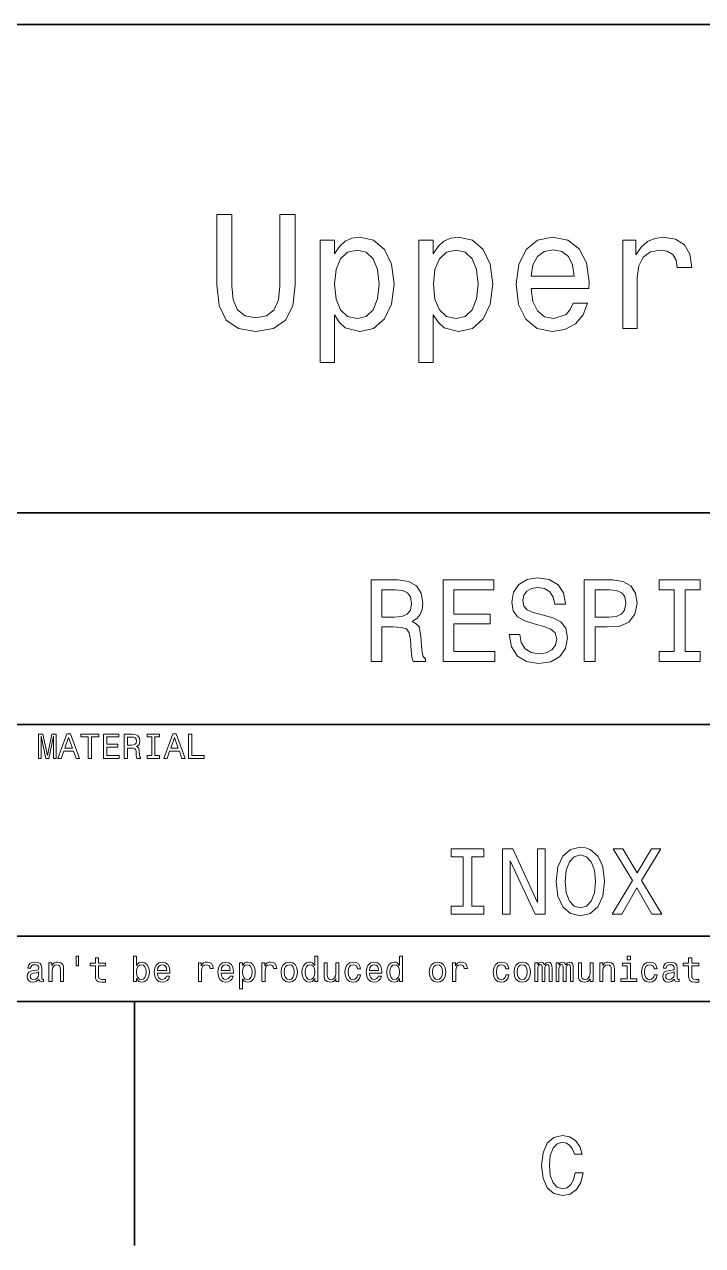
# Model space of a CAD drawing. Extents: x 0 to 841, y 0 to 594.
# Drawn here: x 676.2 to 717.9, y 5 to 80 of the extents above; entities that cross this region are included whole.
import ezdxf

# ---------------------------------------------------------------- set-up
doc = ezdxf.new("R2010")
doc.units = 0

msp = doc.modelspace()

# ---------------------------------------------------------------- linework, layer by layer
at = {"color": 7, "lineweight": 35}
for p, q in [((631, 80), (821, 80)), ((631, 50), (796, 50)), ((631, 37), (796, 37)), ((631, 24), (796, 24)), ((20, 20), (821, 20)), ((631, 20), (821, 20))]:
    msp.add_line(p, q, dxfattribs=at)
at = {"color": 7, "lineweight": 35, "ltscale": 0.375}
msp.add_line((683, 20), (683, 5), dxfattribs=at)
at = {"color": 7, "lineweight": 13}
for points in [[(688.049011, 63.996395), (688.190186, 62.735588), (688.634033, 61.837894), (689.380432, 61.323486), (690.459656, 61.14193), (691.528809, 61.323486), (692.275208, 61.837894), (692.719055, 62.725502), (692.870361, 63.996395), (692.870361, 68.333572), (691.932312, 68.333572), (691.932312, 63.945965), (691.841492, 63.088615), (691.569153, 62.473343), (691.105225, 62.110229), (690.459656, 61.989193), (689.793945, 62.110229), (689.329956, 62.473343), (689.057678, 63.078529), (688.976929, 63.945965), (688.976929, 68.333572), (688.049011, 68.333572)], [(695.281006, 65.912827), (695.281006, 66.75), (694.393372, 66.75), (694.393372, 59.235588), (695.281006, 59.235588), (695.281006, 62.160664), (695.593689, 61.6866), (695.946716, 61.373917), (696.83429, 61.14193), (697.68158, 61.333572), (698.34729, 61.908501), (698.781006, 62.81628), (698.942383, 64.046829), (698.781006, 65.267288), (698.34729, 66.175072), (697.68158, 66.739914), (696.83429, 66.941643), (696.350159, 66.881126), (695.936584, 66.689484), (695.583618, 66.366714)], [(701.353027, 65.912827), (701.353027, 66.75), (700.465454, 66.75), (700.465454, 59.235588), (701.353027, 59.235588), (701.353027, 62.160664), (701.66571, 61.6866), (702.018738, 61.373917), (702.906372, 61.14193), (703.753601, 61.333572), (704.419312, 61.908501), (704.853027, 62.81628), (705.014404, 64.046829), (704.853027, 65.267288), (704.419312, 66.175072), (703.753601, 66.739914), (702.906372, 66.941643), (702.42218, 66.881126), (702.008667, 66.689484), (701.65564, 66.366714)], [(707.364563, 63.78458), (710.914978, 63.78458), (710.92511, 64.198128), (710.763672, 65.35807), (710.319885, 66.225502), (709.613831, 66.75), (708.675781, 66.941643), (707.757935, 66.739914), (707.05188, 66.175072), (706.598022, 65.257202), (706.436584, 64.046829), (706.587891, 62.806194), (707.041809, 61.898415), (707.737793, 61.333572), (708.645569, 61.14193), (709.432312, 61.273052), (710.07782, 61.615993), (710.55188, 62.160664), (710.824219, 62.886887), (709.946716, 62.886887), (709.765137, 62.483429), (709.502869, 62.180836), (708.75647, 61.938759), (708.18158, 62.049709), (707.747864, 62.402737), (707.465454, 62.977665), (707.364563, 63.754322)], [(712.992798, 61.333572), (713.880432, 61.333572), (713.880432, 64.430115), (713.971191, 65.176514), (714.24353, 65.71109), (714.687317, 66.033859), (715.28241, 66.144814), (715.726257, 66.074203), (716.059082, 65.872475), (716.260803, 65.529541), (716.331421, 65.065559), (717.229126, 65.065559), (717.108093, 65.882561), (716.775208, 66.467575), (716.220459, 66.820602), (715.463989, 66.941643), (714.949585, 66.860947), (714.505798, 66.659218), (714.112427, 66.316284), (713.799744, 65.852303), (713.799744, 66.75), (712.992798, 66.75)], [(696.682983, 61.938759), (696.087891, 62.069885), (695.654175, 62.473343), (695.381836, 63.12896), (695.291077, 64.046829), (695.381836, 64.954613), (695.654175, 65.610229), (696.087891, 66.003601), (696.682983, 66.144814), (697.227661, 66.003601), (697.661377, 65.600143), (697.933716, 64.944527), (698.034607, 64.046829), (697.933716, 63.13905), (697.661377, 62.473343), (697.227661, 62.069885)], [(702.755066, 61.938759), (702.159973, 62.069885), (701.726257, 62.473343), (701.453918, 63.12896), (701.363098, 64.046829), (701.453918, 64.954613), (701.726257, 65.610229), (702.159973, 66.003601), (702.755066, 66.144814), (703.299744, 66.003601), (703.733459, 65.600143), (704.005798, 64.944527), (704.106628, 64.046829), (704.005798, 63.13905), (703.733459, 62.473343), (703.299744, 62.069885)], [(707.364563, 64.530975), (707.475525, 65.226944), (707.747864, 65.741356), (708.161377, 66.054031), (708.706055, 66.164986), (709.240662, 66.054031), (709.654175, 65.741356), (709.906372, 65.226944), (709.997131, 64.530975)], [(697.527344, 40.881123), (698.197388, 40.881123), (698.197388, 42.992073), (698.881836, 42.992073), (699.386169, 42.970459), (699.703125, 42.869595), (699.876038, 42.631844), (699.94812, 42.206772), (699.984131, 41.558357), (700.027344, 41.133286), (700.113831, 40.881123), (700.8703, 40.881123), (700.8703, 41.018009), (700.70459, 41.219738), (700.646973, 41.594379), (700.596497, 42.401295), (700.47406, 42.999279), (700.30835, 43.1866), (700.04895, 43.323486), (700.337158, 43.503601), (700.538879, 43.755764), (700.668579, 44.072765), (700.711792, 44.454609), (700.610901, 45.059795), (700.322754, 45.513687), (699.847229, 45.787464), (699.198853, 45.881123), (697.527344, 45.881123)], [(701.958191, 40.881123), (705.128235, 40.881123), (705.128235, 41.486309), (702.621033, 41.486309), (702.621033, 43.179394), (704.854431, 43.179394), (704.854431, 43.777374), (702.621033, 43.777374), (702.621033, 45.275936), (705.070557, 45.275936), (705.070557, 45.881123), (701.958191, 45.881123)], [(706.669983, 42.530979), (706.014404, 42.530979), (706.158447, 41.767288), (706.518677, 41.20533), (707.073486, 40.866714), (707.822754, 40.744236), (708.564819, 40.859509), (709.119568, 41.17651), (709.472595, 41.67363), (709.602295, 42.32925), (709.494202, 42.920029), (709.191589, 43.301872), (708.701721, 43.554031), (708.046082, 43.741352), (707.484131, 43.878242), (707.116699, 44.036743), (706.907776, 44.267288), (706.842896, 44.627522), (706.907776, 44.951729), (707.095093, 45.196686), (707.38324, 45.362389), (707.779541, 45.420029), (708.182983, 45.34798), (708.5, 45.153458), (708.708923, 44.82925), (708.809753, 44.389767), (709.465393, 44.389767), (709.465393, 44.404179), (709.350098, 45.081409), (709.011475, 45.585732), (708.478333, 45.902737), (707.757874, 46.010807), (707.109497, 45.902737), (706.605164, 45.600143), (706.280945, 45.131844), (706.16571, 44.526657), (706.259338, 43.986309), (706.533142, 43.618874), (706.965393, 43.373917), (707.556152, 43.1866), (708.139771, 43.020893), (708.579224, 42.862389), (708.845825, 42.631844), (708.939453, 42.257202), (708.853027, 41.875359), (708.629639, 41.587173), (708.291016, 41.407059), (707.851563, 41.349422), (707.361633, 41.428673), (706.987, 41.659222), (706.749268, 42.033859)], [(710.625366, 40.881123), (711.288147, 40.881123), (711.288147, 42.992073), (712.02301, 42.992073), (712.765076, 43.028095), (713.355896, 43.280258), (713.737732, 43.770172), (713.867432, 44.440201), (713.766541, 45.059795), (713.478333, 45.513687), (713.002869, 45.787464), (712.354431, 45.881123), (710.625366, 45.881123)], [(716.151245, 41.486309), (715.229065, 41.486309), (715.229065, 40.881123), (717.736267, 40.881123), (717.736267, 41.486309), (716.814087, 41.486309), (716.814087, 45.275936), (717.736267, 45.275936), (717.736267, 45.881123), (715.229065, 45.881123), (715.229065, 45.275936), (716.151245, 45.275936)], [(699.011475, 45.26873), (699.450989, 45.225502), (699.760803, 45.088615), (699.955322, 44.836452), (700.020142, 44.440201), (699.94812, 44.022331), (699.753601, 43.770172), (699.42218, 43.640488), (698.968262, 43.604465), (698.197388, 43.604465), (698.197388, 45.26873)], [(712.174316, 45.26873), (712.606628, 45.225502), (712.923584, 45.088615), (713.110901, 44.836452), (713.175781, 44.440201), (713.103699, 44.022331), (712.90918, 43.770172), (712.577759, 43.640488), (712.123901, 43.604465), (711.288147, 43.604465), (711.288147, 45.26873)], [(677.110229, 34.918587), (677.276672, 34.918587), (677.276672, 36.280258), (677.557617, 34.918587), (677.74353, 34.918587), (678.022339, 36.280258), (678.022339, 34.918587), (678.190918, 34.918587), (678.190918, 36.418587), (677.927246, 36.418587), (677.650574, 35.095821), (677.376099, 36.418587), (677.110229, 36.418587)], [(678.294678, 34.918587), (678.49353, 34.918587), (678.651306, 35.359509), (679.25, 35.359509), (679.407776, 34.918587), (679.610962, 34.918587), (679.061951, 36.42075), (678.841492, 36.42075)], [(678.720459, 35.543228), (678.951721, 36.204609), (679.182983, 35.543228)], [(680.153442, 34.918587), (680.352295, 34.918587), (680.352295, 36.23703), (680.806213, 36.23703), (680.806213, 36.418587), (679.697388, 36.418587), (679.697388, 36.23703), (680.153442, 36.23703)], [(681.100159, 34.918587), (682.051147, 34.918587), (682.051147, 35.100143), (681.299011, 35.100143), (681.299011, 35.608067), (681.968994, 35.608067), (681.968994, 35.787464), (681.299011, 35.787464), (681.299011, 36.23703), (682.033875, 36.23703), (682.033875, 36.418587), (681.100159, 36.418587)], [(682.373169, 34.918587), (682.574219, 34.918587), (682.574219, 35.551872), (682.779541, 35.551872), (682.930847, 35.545387), (683.02594, 35.515129), (683.07782, 35.443802), (683.099426, 35.31628), (683.110229, 35.121758), (683.123169, 34.994236), (683.149109, 34.918587), (683.376099, 34.918587), (683.376099, 34.959652), (683.326355, 35.020172), (683.309082, 35.132565), (683.293945, 35.374638), (683.257202, 35.554035), (683.20752, 35.610229), (683.1297, 35.651295), (683.216125, 35.70533), (683.276672, 35.780979), (683.315552, 35.87608), (683.328552, 35.990631), (683.298279, 36.172188), (683.211792, 36.308357), (683.069153, 36.390488), (682.874634, 36.418587), (682.373169, 36.418587)], [(682.81842, 36.234871), (682.950317, 36.221901), (683.043213, 36.180836), (683.101563, 36.105186), (683.121033, 35.986309), (683.099426, 35.86095), (683.041077, 35.785301), (682.94165, 35.746395), (682.805481, 35.735588), (682.574219, 35.735588), (682.574219, 36.234871)], [(684.056946, 35.100143), (683.780273, 35.100143), (683.780273, 34.918587), (684.53241, 34.918587), (684.53241, 35.100143), (684.255737, 35.100143), (684.255737, 36.23703), (684.53241, 36.23703), (684.53241, 36.418587), (683.780273, 36.418587), (683.780273, 36.23703), (684.056946, 36.23703)], [(684.800415, 34.918587), (684.999268, 34.918587), (685.157043, 35.359509), (685.755737, 35.359509), (685.913574, 34.918587), (686.116699, 34.918587), (685.567749, 36.42075), (685.34729, 36.42075)], [(685.226196, 35.543228), (685.45752, 36.204609), (685.688782, 35.543228)], [(686.319885, 34.918587), (687.283875, 34.918587), (687.283875, 35.100143), (686.518738, 35.100143), (686.518738, 36.418587), (686.319885, 36.418587)], [(703.181519, 25.844381), (702.443787, 25.844381), (702.443787, 25.360231), (704.449524, 25.360231), (704.449524, 25.844381), (703.711792, 25.844381), (703.711792, 28.876081), (704.449524, 28.876081), (704.449524, 29.360231), (702.443787, 29.360231), (702.443787, 28.876081), (703.181519, 28.876081)], [(705.602295, 25.360231), (706.080688, 25.360231), (706.080688, 28.639771), (707.613831, 25.360231), (708.23053, 25.360231), (708.23053, 29.360231), (707.746399, 29.360231), (707.746399, 26.080692), (706.23053, 29.360231), (705.602295, 29.360231)], [(708.904846, 27.360231), (709.008606, 26.461096), (709.30835, 25.798271), (709.775208, 25.38905), (710.386169, 25.250721), (710.991333, 25.38905), (711.463928, 25.798271), (711.757874, 26.461096), (711.867432, 27.360231), (711.757874, 28.253603), (711.631104, 28.616714), (711.463928, 28.916428), (710.991333, 29.325649), (710.703125, 29.429396), (710.386169, 29.469742), (709.769409, 29.325649), (709.302551, 28.922192), (709.008606, 28.259367)], [(712.328491, 25.360231), (712.933716, 25.360231), (713.850098, 26.979828), (714.783813, 25.360231), (715.394775, 25.360231), (714.144043, 27.417868), (715.33136, 29.365995), (714.749268, 29.365995), (713.867432, 27.884727), (713.002869, 29.365995), (712.397644, 29.365995), (713.579224, 27.412106)], [(709.458191, 27.360231), (709.521606, 28.057638), (709.711792, 28.570606), (710.005737, 28.881845), (710.386169, 28.991356), (710.760803, 28.881845), (711.054749, 28.564842), (711.244934, 28.051874), (711.314087, 27.360231), (711.244934, 26.662825), (711.054749, 26.149857), (710.760803, 25.838617), (710.386169, 25.734871), (710.005737, 25.838617), (709.711792, 26.149857), (709.521606, 26.657061)], [(679.420715, 22.768372), (679.420715, 22.180475), (679.565552, 22.180475), (679.565552, 22.768372)], [(680.60083, 22.17399), (680.60083, 21.592579), (680.613831, 21.404537), (680.674316, 21.274855), (680.795349, 21.199207), (681.000732, 21.173269), (681.225464, 21.184076), (681.225464, 21.348343), (681.061218, 21.335373), (680.912109, 21.352665), (680.832092, 21.4067), (680.797546, 21.497478), (680.791077, 21.625), (680.791077, 22.17399), (681.225464, 22.17399), (681.225464, 22.336094), (680.791077, 22.336094), (680.791077, 22.675432), (680.60083, 22.675432), (680.60083, 22.336094), (680.272339, 22.336094), (680.272339, 22.17399)], [(683.127502, 21.393732), (683.268005, 21.227304), (683.460388, 21.173269), (683.641907, 21.214336), (683.786743, 21.337536), (683.877502, 21.534222), (683.912109, 21.795748), (683.877502, 22.057276), (683.784546, 22.251801), (683.641907, 22.372837), (683.460388, 22.416065), (683.270142, 22.359869), (683.192322, 22.290705), (683.127502, 22.197765), (683.127502, 22.766211), (682.937317, 22.766211), (682.937317, 21.214336), (683.127502, 21.214336)], [(694.070557, 21.393732), (694.070557, 21.214336), (694.260803, 21.214336), (694.260803, 22.766211), (694.072754, 22.766211), (694.072754, 22.197765), (693.927917, 22.36203), (693.839294, 22.400936), (693.737732, 22.416065), (693.554016, 22.372837), (693.411377, 22.251801), (693.31842, 22.057276), (693.286011, 21.795748), (693.31842, 21.534222), (693.411377, 21.337536), (693.554016, 21.214336), (693.737732, 21.173269), (693.839294, 21.1884), (693.930115, 21.227304)], [(699.275208, 21.393732), (699.275208, 21.214336), (699.465393, 21.214336), (699.465393, 22.766211), (699.277344, 22.766211), (699.277344, 22.197765), (699.132568, 22.36203), (699.043945, 22.400936), (698.942322, 22.416065), (698.758606, 22.372837), (698.615967, 22.251801), (698.52301, 22.057276), (698.490601, 21.795748), (698.52301, 21.534222), (698.615967, 21.337536), (698.758606, 21.214336), (698.942322, 21.173269), (699.043945, 21.1884), (699.134705, 21.227304)], [(713.462524, 22.766211), (713.261536, 22.766211), (713.261536, 22.550072), (713.462524, 22.550072)], [(717.033142, 22.17399), (717.033142, 21.592579), (717.046143, 21.404537), (717.106628, 21.274855), (717.227661, 21.199207), (717.432983, 21.173269), (717.657776, 21.184076), (717.657776, 21.348343), (717.49353, 21.335373), (717.34436, 21.352665), (717.264404, 21.4067), (717.229858, 21.497478), (717.223328, 21.625), (717.223328, 22.17399), (717.657776, 22.17399), (717.657776, 22.336094), (717.223328, 22.336094), (717.223328, 22.675432), (717.033142, 22.675432), (717.033142, 22.336094), (716.70459, 22.336094), (716.70459, 22.17399)], [(677.131836, 21.365633), (677.131836, 21.35915), (677.142639, 21.285662), (677.175049, 21.233789), (677.311218, 21.192722), (677.417114, 21.210014), (677.417114, 21.356987), (677.371765, 21.350504), (677.311218, 21.378601), (677.300415, 21.465057), (677.300415, 22.065922), (677.274475, 22.219379), (677.198853, 22.32745), (677.067017, 22.39229), (676.881104, 22.416065), (676.699585, 22.390129), (676.565552, 22.316643), (676.481262, 22.202089), (676.453186, 22.050793), (676.453186, 22.037823), (676.623901, 22.037823), (676.639038, 22.128601), (676.686584, 22.193443), (676.764404, 22.232347), (676.874634, 22.247478), (676.98053, 22.236671), (677.056213, 22.20425), (677.101563, 22.148054), (677.116699, 22.070244), (677.108032, 21.979465), (677.073486, 21.934076), (676.987, 21.912464), (676.824951, 21.895172), (676.639038, 21.856268), (676.507202, 21.787104), (676.429382, 21.679033), (676.40564, 21.519091), (676.427246, 21.37644), (676.494202, 21.270533), (676.602295, 21.203529), (676.751465, 21.179754), (676.952454, 21.225143)], [(677.110229, 21.620676), (677.08429, 21.508284), (677.015137, 21.421829), (676.911377, 21.365633), (676.783875, 21.34618), (676.701721, 21.356987), (676.643372, 21.391569), (676.606628, 21.452089), (676.595825, 21.536383), (676.604431, 21.61203), (676.639038, 21.666065), (676.777344, 21.726583), (676.952454, 21.752522), (677.110229, 21.804394)], [(677.74353, 21.214336), (677.933716, 21.214336), (677.933716, 21.884365), (677.953186, 22.037823), (678.015869, 22.150215), (678.113098, 22.219379), (678.242798, 22.245316), (678.346558, 22.223701), (678.411377, 22.165344), (678.443787, 22.068083), (678.45459, 21.9384), (678.45459, 21.214336), (678.644775, 21.214336), (678.644775, 21.977304), (678.636169, 22.130762), (678.597229, 22.258286), (678.469727, 22.375), (678.270874, 22.416065), (678.160645, 22.400936), (678.067688, 22.359869), (677.987732, 22.290705), (677.925049, 22.197765), (677.925049, 22.375), (677.74353, 22.375)], [(683.71759, 21.795748), (683.695923, 21.601225), (683.637573, 21.458572), (683.544678, 21.372118), (683.427917, 21.344019), (683.300415, 21.372118), (683.207458, 21.458572), (683.149109, 21.599062), (683.129639, 21.795748), (683.149109, 21.990273), (683.207458, 22.130762), (683.300415, 22.215057), (683.427917, 22.245316), (683.544678, 22.215057), (683.637573, 22.128601), (683.695923, 21.988111)], [(684.41571, 21.739553), (685.176514, 21.739553), (685.17865, 21.828169), (685.144104, 22.076729), (685.04895, 22.262608), (684.897705, 22.375), (684.696655, 22.416065), (684.5, 22.372837), (684.348694, 22.251801), (684.251404, 22.055115), (684.216858, 21.795748), (684.249268, 21.529898), (684.346558, 21.335373), (684.495667, 21.214336), (684.690186, 21.173269), (684.858765, 21.201368), (684.99707, 21.274855), (685.098694, 21.391569), (685.157043, 21.54719), (684.968994, 21.54719), (684.930115, 21.460733), (684.873901, 21.395893), (684.713989, 21.344019), (684.590759, 21.367794), (684.497803, 21.443443), (684.437317, 21.566643), (684.41571, 21.733068)], [(684.41571, 21.899494), (684.439453, 22.04863), (684.497803, 22.158861), (684.586426, 22.225864), (684.703125, 22.24964), (684.817688, 22.225864), (684.906311, 22.158861), (684.960327, 22.04863), (684.979797, 21.899494)], [(686.922913, 21.214336), (687.113098, 21.214336), (687.113098, 21.877882), (687.132568, 22.037823), (687.190918, 22.152376), (687.286011, 22.22154), (687.413513, 22.245316), (687.508606, 22.230186), (687.579956, 22.186958), (687.623169, 22.113472), (687.638306, 22.014048), (687.830688, 22.014048), (687.804749, 22.189121), (687.733398, 22.31448), (687.614502, 22.390129), (687.452454, 22.416065), (687.342224, 22.398775), (687.24707, 22.355547), (687.162781, 22.282061), (687.095825, 22.182636), (687.095825, 22.375), (686.922913, 22.375)], [(688.319153, 21.739553), (689.079956, 21.739553), (689.082092, 21.828169), (689.047546, 22.076729), (688.952454, 22.262608), (688.801147, 22.375), (688.600098, 22.416065), (688.403442, 22.372837), (688.252136, 22.251801), (688.154907, 22.055115), (688.1203, 21.795748), (688.15271, 21.529898), (688.25, 21.335373), (688.399109, 21.214336), (688.593628, 21.173269), (688.762207, 21.201368), (688.900574, 21.274855), (689.002136, 21.391569), (689.060486, 21.54719), (688.872437, 21.54719), (688.833557, 21.460733), (688.777344, 21.395893), (688.617432, 21.344019), (688.494202, 21.367794), (688.401245, 21.443443), (688.340759, 21.566643), (688.319153, 21.733068)], [(688.319153, 21.899494), (688.342896, 22.04863), (688.401245, 22.158861), (688.489868, 22.225864), (688.606628, 22.24964), (688.721191, 22.225864), (688.809753, 22.158861), (688.863831, 22.04863), (688.88324, 21.899494)], [(689.63324, 22.195604), (689.63324, 22.375), (689.443054, 22.375), (689.443054, 20.764769), (689.63324, 20.764769), (689.63324, 21.391569), (689.700256, 21.289986), (689.77594, 21.222982), (689.966125, 21.173269), (690.147644, 21.214336), (690.290344, 21.337536), (690.38324, 21.532061), (690.417847, 21.795748), (690.38324, 22.057276), (690.290344, 22.251801), (690.147644, 22.372837), (689.966125, 22.416065), (689.862366, 22.403097), (689.773743, 22.36203), (689.69812, 22.292866)], [(689.933716, 21.344019), (689.806152, 21.372118), (689.713257, 21.458572), (689.654907, 21.599062), (689.635437, 21.795748), (689.654907, 21.990273), (689.713257, 22.130762), (689.806152, 22.215057), (689.933716, 22.245316), (690.050415, 22.215057), (690.143372, 22.128601), (690.201721, 21.988111), (690.223328, 21.795748), (690.201721, 21.601225), (690.143372, 21.458572), (690.050415, 21.372118)], [(690.826355, 21.214336), (691.016541, 21.214336), (691.016541, 21.877882), (691.036011, 22.037823), (691.09436, 22.152376), (691.189453, 22.22154), (691.316956, 22.245316), (691.412109, 22.230186), (691.483398, 22.186958), (691.526611, 22.113472), (691.541748, 22.014048), (691.734131, 22.014048), (691.708191, 22.189121), (691.636841, 22.31448), (691.518005, 22.390129), (691.355896, 22.416065), (691.245667, 22.398775), (691.150574, 22.355547), (691.066284, 22.282061), (690.999268, 22.182636), (690.999268, 22.375), (690.826355, 22.375)], [(692, 21.793587), (692.034546, 21.529898), (692.133972, 21.335373), (692.291748, 21.214336), (692.503601, 21.173269), (692.713257, 21.214336), (692.871033, 21.333212), (692.970459, 21.527737), (693.007202, 21.793587), (692.970459, 22.057276), (692.871033, 22.253962), (692.713257, 22.372837), (692.503601, 22.416065), (692.291748, 22.372837), (692.133972, 22.251801), (692.034546, 22.057276)], [(692.194519, 21.795748), (692.213928, 21.990273), (692.274475, 22.130762), (692.371704, 22.217218), (692.503601, 22.247478), (692.63324, 22.217218), (692.73053, 22.132925), (692.791016, 21.990273), (692.812683, 21.795748), (692.791016, 21.599062), (692.73053, 21.456411), (692.63324, 21.369955), (692.503601, 21.341858), (692.371704, 21.369955), (692.274475, 21.456411), (692.213928, 21.599062)], [(693.770142, 22.245316), (693.895508, 22.215057), (693.990601, 22.130762), (694.046814, 21.990273), (694.06842, 21.795748), (694.046814, 21.599062), (693.990601, 21.458572), (693.895508, 21.372118), (693.770142, 21.344019), (693.651245, 21.372118), (693.560486, 21.458572), (693.5, 21.601225), (693.48053, 21.795748), (693.5, 21.988111), (693.560486, 22.128601), (693.651245, 22.215057)], [(695.553284, 22.375), (695.363098, 22.375), (695.363098, 21.704971), (695.341492, 21.549351), (695.278809, 21.436958), (695.181519, 21.367794), (695.054016, 21.34618), (694.952393, 21.363472), (694.887573, 21.415344), (694.85083, 21.503962), (694.842163, 21.629322), (694.842163, 22.375), (694.651978, 22.375), (694.651978, 21.61203), (694.658447, 21.458572), (694.699524, 21.331051), (694.82489, 21.214336), (695.025879, 21.173269), (695.133972, 21.1884), (695.226929, 21.227304), (695.306885, 21.294308), (695.371704, 21.391569), (695.371704, 21.214336), (695.553284, 21.214336)], [(696.698792, 21.990273), (696.886841, 21.990273), (696.847961, 22.163183), (696.755005, 22.299351), (696.610229, 22.383644), (696.42218, 22.416065), (696.214661, 22.372837), (696.056885, 22.251801), (695.957458, 22.055115), (695.922852, 21.791426), (695.955322, 21.529898), (696.052551, 21.335373), (696.206055, 21.214336), (696.415649, 21.173269), (696.601563, 21.20569), (696.746338, 21.296469), (696.845825, 21.439119), (696.889038, 21.629322), (696.707458, 21.629322), (696.675049, 21.508284), (696.614502, 21.417507), (696.528076, 21.361311), (696.42218, 21.344019), (696.290283, 21.372118), (696.19519, 21.458572), (696.136841, 21.599062), (696.117432, 21.797911), (696.136841, 21.992434), (696.197388, 22.132925), (696.294617, 22.219379), (696.42218, 22.24964), (696.534546, 22.230186), (696.618835, 22.180475), (696.675049, 22.098343)], [(697.427185, 21.739553), (698.187988, 21.739553), (698.190186, 21.828169), (698.155579, 22.076729), (698.060486, 22.262608), (697.90918, 22.375), (697.708191, 22.416065), (697.511475, 22.372837), (697.360229, 22.251801), (697.262939, 22.055115), (697.228333, 21.795748), (697.260803, 21.529898), (697.358032, 21.335373), (697.507202, 21.214336), (697.701721, 21.173269), (697.8703, 21.201368), (698.008606, 21.274855), (698.110229, 21.391569), (698.168579, 21.54719), (697.98053, 21.54719), (697.941589, 21.460733), (697.885437, 21.395893), (697.725464, 21.344019), (697.602295, 21.367794), (697.509338, 21.443443), (697.448853, 21.566643), (697.427185, 21.733068)], [(697.427185, 21.899494), (697.450989, 22.04863), (697.509338, 22.158861), (697.597961, 22.225864), (697.714661, 22.24964), (697.829224, 22.225864), (697.917847, 22.158861), (697.971863, 22.04863), (697.991333, 21.899494)], [(698.974731, 22.245316), (699.100098, 22.215057), (699.19519, 22.130762), (699.251404, 21.990273), (699.27301, 21.795748), (699.251404, 21.599062), (699.19519, 21.458572), (699.100098, 21.372118), (698.974731, 21.344019), (698.855896, 21.372118), (698.765137, 21.458572), (698.70459, 21.601225), (698.68512, 21.795748), (698.70459, 21.988111), (698.765137, 22.128601), (698.855896, 22.215057)], [(701.108032, 21.793587), (701.142639, 21.529898), (701.242065, 21.335373), (701.399841, 21.214336), (701.611633, 21.173269), (701.821289, 21.214336), (701.979065, 21.333212), (702.078491, 21.527737), (702.115234, 21.793587), (702.078491, 22.057276), (701.979065, 22.253962), (701.821289, 22.372837), (701.611633, 22.416065), (701.399841, 22.372837), (701.242065, 22.251801), (701.142639, 22.057276)], [(701.302551, 21.795748), (701.322021, 21.990273), (701.382568, 22.130762), (701.479797, 22.217218), (701.611633, 22.247478), (701.741333, 22.217218), (701.838623, 22.132925), (701.899109, 21.990273), (701.920715, 21.795748), (701.899109, 21.599062), (701.838623, 21.456411), (701.741333, 21.369955), (701.611633, 21.341858), (701.479797, 21.369955), (701.382568, 21.456411), (701.322021, 21.599062)], [(702.536743, 21.214336), (702.726929, 21.214336), (702.726929, 21.877882), (702.746399, 22.037823), (702.804749, 22.152376), (702.899841, 22.22154), (703.027344, 22.245316), (703.122437, 22.230186), (703.193787, 22.186958), (703.237, 22.113472), (703.252136, 22.014048), (703.444519, 22.014048), (703.418579, 22.189121), (703.347229, 22.31448), (703.228394, 22.390129), (703.066284, 22.416065), (702.956055, 22.398775), (702.860962, 22.355547), (702.776611, 22.282061), (702.709656, 22.182636), (702.709656, 22.375), (702.536743, 22.375)], [(705.806885, 21.990273), (705.994934, 21.990273), (705.956055, 22.163183), (705.863098, 22.299351), (705.718262, 22.383644), (705.530273, 22.416065), (705.322754, 22.372837), (705.164978, 22.251801), (705.065552, 22.055115), (705.030945, 21.791426), (705.063354, 21.529898), (705.160645, 21.335373), (705.314087, 21.214336), (705.523743, 21.173269), (705.709656, 21.20569), (705.854431, 21.296469), (705.953857, 21.439119), (705.997131, 21.629322), (705.815552, 21.629322), (705.783142, 21.508284), (705.722595, 21.417507), (705.636169, 21.361311), (705.530273, 21.344019), (705.398376, 21.372118), (705.303284, 21.458572), (705.244934, 21.599062), (705.225464, 21.797911), (705.244934, 21.992434), (705.305481, 22.132925), (705.40271, 22.219379), (705.530273, 22.24964), (705.642639, 22.230186), (705.726929, 22.180475), (705.783142, 22.098343)], [(706.312683, 21.793587), (706.347229, 21.529898), (706.446655, 21.335373), (706.604431, 21.214336), (706.816284, 21.173269), (707.02594, 21.214336), (707.183716, 21.333212), (707.283142, 21.527737), (707.319885, 21.793587), (707.283142, 22.057276), (707.183716, 22.253962), (707.02594, 22.372837), (706.816284, 22.416065), (706.604431, 22.372837), (706.446655, 22.251801), (706.347229, 22.057276)], [(706.507202, 21.795748), (706.526672, 21.990273), (706.587158, 22.130762), (706.684448, 22.217218), (706.816284, 22.247478), (706.945923, 22.217218), (707.043213, 22.132925), (707.10376, 21.990273), (707.125366, 21.795748), (707.10376, 21.599062), (707.043213, 21.456411), (706.945923, 21.369955), (706.816284, 21.341858), (706.684448, 21.369955), (706.587158, 21.456411), (706.526672, 21.599062)], [(707.59436, 21.214336), (707.76947, 21.214336), (707.76947, 21.990273), (707.780273, 22.106987), (707.812683, 22.191282), (707.862366, 22.240993), (707.927246, 22.260447), (707.979126, 22.243155), (708.013672, 22.199926), (708.030945, 22.12644), (708.037476, 22.029179), (708.037476, 21.214336), (708.201721, 21.214336), (708.201721, 21.990273), (708.212524, 22.104826), (708.244934, 22.189121), (708.296814, 22.240993), (708.361694, 22.260447), (708.413513, 22.243155), (708.44812, 22.199926), (708.469727, 22.029179), (708.469727, 21.214336), (708.644775, 21.214336), (708.644775, 22.016211), (708.633972, 22.182636), (708.599426, 22.310158), (708.530273, 22.387968), (708.417847, 22.416065), (708.286011, 22.372837), (708.184448, 22.247478), (708.104492, 22.370676), (707.970459, 22.416065), (707.847229, 22.372837), (707.762939, 22.251801), (707.762939, 22.375), (707.59436, 22.375)], [(708.895508, 21.214336), (709.070618, 21.214336), (709.070618, 21.990273), (709.081421, 22.106987), (709.113831, 22.191282), (709.163513, 22.240993), (709.228394, 22.260447), (709.280273, 22.243155), (709.314819, 22.199926), (709.332153, 22.12644), (709.338623, 22.029179), (709.338623, 21.214336), (709.502869, 21.214336), (709.502869, 21.990273), (709.513672, 22.104826), (709.546082, 22.189121), (709.597961, 22.240993), (709.662842, 22.260447), (709.714722, 22.243155), (709.749268, 22.199926), (709.770874, 22.029179), (709.770874, 21.214336), (709.945984, 21.214336), (709.945984, 22.016211), (709.935181, 22.182636), (709.900574, 22.310158), (709.831421, 22.387968), (709.718994, 22.416065), (709.587158, 22.372837), (709.485596, 22.247478), (709.40564, 22.370676), (709.271606, 22.416065), (709.148438, 22.372837), (709.064087, 22.251801), (709.064087, 22.375), (708.895508, 22.375)], [(711.167114, 22.375), (710.976929, 22.375), (710.976929, 21.704971), (710.955322, 21.549351), (710.892639, 21.436958), (710.79541, 21.367794), (710.667847, 21.34618), (710.566284, 21.363472), (710.501465, 21.415344), (710.464722, 21.503962), (710.456055, 21.629322), (710.456055, 22.375), (710.265869, 22.375), (710.265869, 21.61203), (710.272339, 21.458572), (710.313416, 21.331051), (710.438782, 21.214336), (710.639771, 21.173269), (710.747803, 21.1884), (710.840759, 21.227304), (710.920776, 21.294308), (710.985596, 21.391569), (710.985596, 21.214336), (711.167114, 21.214336)], [(711.573486, 21.214336), (711.763672, 21.214336), (711.763672, 21.884365), (711.783142, 22.037823), (711.845825, 22.150215), (711.943115, 22.219379), (712.072754, 22.245316), (712.176514, 22.223701), (712.241333, 22.165344), (712.273804, 22.068083), (712.284607, 21.9384), (712.284607, 21.214336), (712.474792, 21.214336), (712.474792, 21.977304), (712.466125, 22.130762), (712.427246, 22.258286), (712.299683, 22.375), (712.10083, 22.416065), (711.990601, 22.400936), (711.897705, 22.359869), (711.817749, 22.290705), (711.755066, 22.197765), (711.755066, 22.375), (711.573486, 22.375)], [(713.456055, 21.374279), (713.456055, 22.336094), (712.96759, 22.336094), (712.96759, 22.17399), (713.265869, 22.17399), (713.265869, 21.374279), (712.876831, 21.374279), (712.876831, 21.214336), (713.849426, 21.214336), (713.849426, 21.374279)], [(714.914978, 21.990273), (715.103027, 21.990273), (715.064148, 22.163183), (714.971191, 22.299351), (714.826355, 22.383644), (714.638306, 22.416065), (714.430847, 22.372837), (714.273071, 22.251801), (714.173645, 22.055115), (714.139038, 21.791426), (714.171448, 21.529898), (714.268738, 21.335373), (714.42218, 21.214336), (714.631836, 21.173269), (714.817749, 21.20569), (714.962524, 21.296469), (715.061951, 21.439119), (715.105225, 21.629322), (714.923645, 21.629322), (714.891235, 21.508284), (714.830688, 21.417507), (714.744263, 21.361311), (714.638306, 21.344019), (714.50647, 21.372118), (714.411377, 21.458572), (714.353027, 21.599062), (714.333557, 21.797911), (714.353027, 21.992434), (714.413574, 22.132925), (714.510803, 22.219379), (714.638306, 22.24964), (714.750732, 22.230186), (714.835022, 22.180475), (714.891235, 22.098343)], [(716.166443, 21.365633), (716.166443, 21.35915), (716.177246, 21.285662), (716.209656, 21.233789), (716.345825, 21.192722), (716.451721, 21.210014), (716.451721, 21.356987), (716.406372, 21.350504), (716.345825, 21.378601), (716.335022, 21.465057), (716.335022, 22.065922), (716.309082, 22.219379), (716.233459, 22.32745), (716.101563, 22.39229), (715.91571, 22.416065), (715.734131, 22.390129), (715.600159, 22.316643), (715.515869, 22.202089), (715.487732, 22.050793), (715.487732, 22.037823), (715.658508, 22.037823), (715.673645, 22.128601), (715.721191, 22.193443), (715.799011, 22.232347), (715.909241, 22.247478), (716.015137, 22.236671), (716.090759, 22.20425), (716.136169, 22.148054), (716.151306, 22.070244), (716.142639, 21.979465), (716.108093, 21.934076), (716.021606, 21.912464), (715.859497, 21.895172), (715.673645, 21.856268), (715.541809, 21.787104), (715.463989, 21.679033), (715.440186, 21.519091), (715.461792, 21.37644), (715.528809, 21.270533), (715.636902, 21.203529), (715.786011, 21.179754), (715.987061, 21.225143)], [(716.144836, 21.620676), (716.118896, 21.508284), (716.049744, 21.421829), (715.945984, 21.365633), (715.818481, 21.34618), (715.736328, 21.356987), (715.677979, 21.391569), (715.641235, 21.452089), (715.630432, 21.536383), (715.639038, 21.61203), (715.673645, 21.666065), (715.811951, 21.726583), (715.987061, 21.752522), (716.144836, 21.804394)], [(710.067017, 9.467939), (709.966125, 9.044308), (709.799744, 8.741714), (709.567749, 8.555115), (709.29541, 8.494596), (708.96759, 8.585374), (708.710388, 8.857708), (708.53894, 9.301513), (708.483459, 9.916786), (708.53894, 10.527017), (708.705322, 10.975864), (708.962524, 11.248199), (709.29541, 11.34402), (709.537476, 11.293588), (709.744263, 11.152377), (709.90564, 10.925432), (710.016602, 10.612752), (710.495667, 10.612752), (710.34436, 11.091858), (710.082153, 11.45497), (709.72406, 11.681916), (709.29541, 11.762608), (708.760803, 11.636527), (708.352295, 11.283501), (708.090088, 10.703529), (707.999268, 9.916786), (708.090088, 9.130043), (708.352295, 8.550072), (708.760803, 8.192002), (709.29541, 8.070965), (709.764404, 8.166786), (710.142639, 8.434077), (710.409973, 8.872838), (710.551147, 9.467939)]]:
    msp.add_lwpolyline(points, close=True, dxfattribs=at)

doc.saveas('drawing.dxf')
